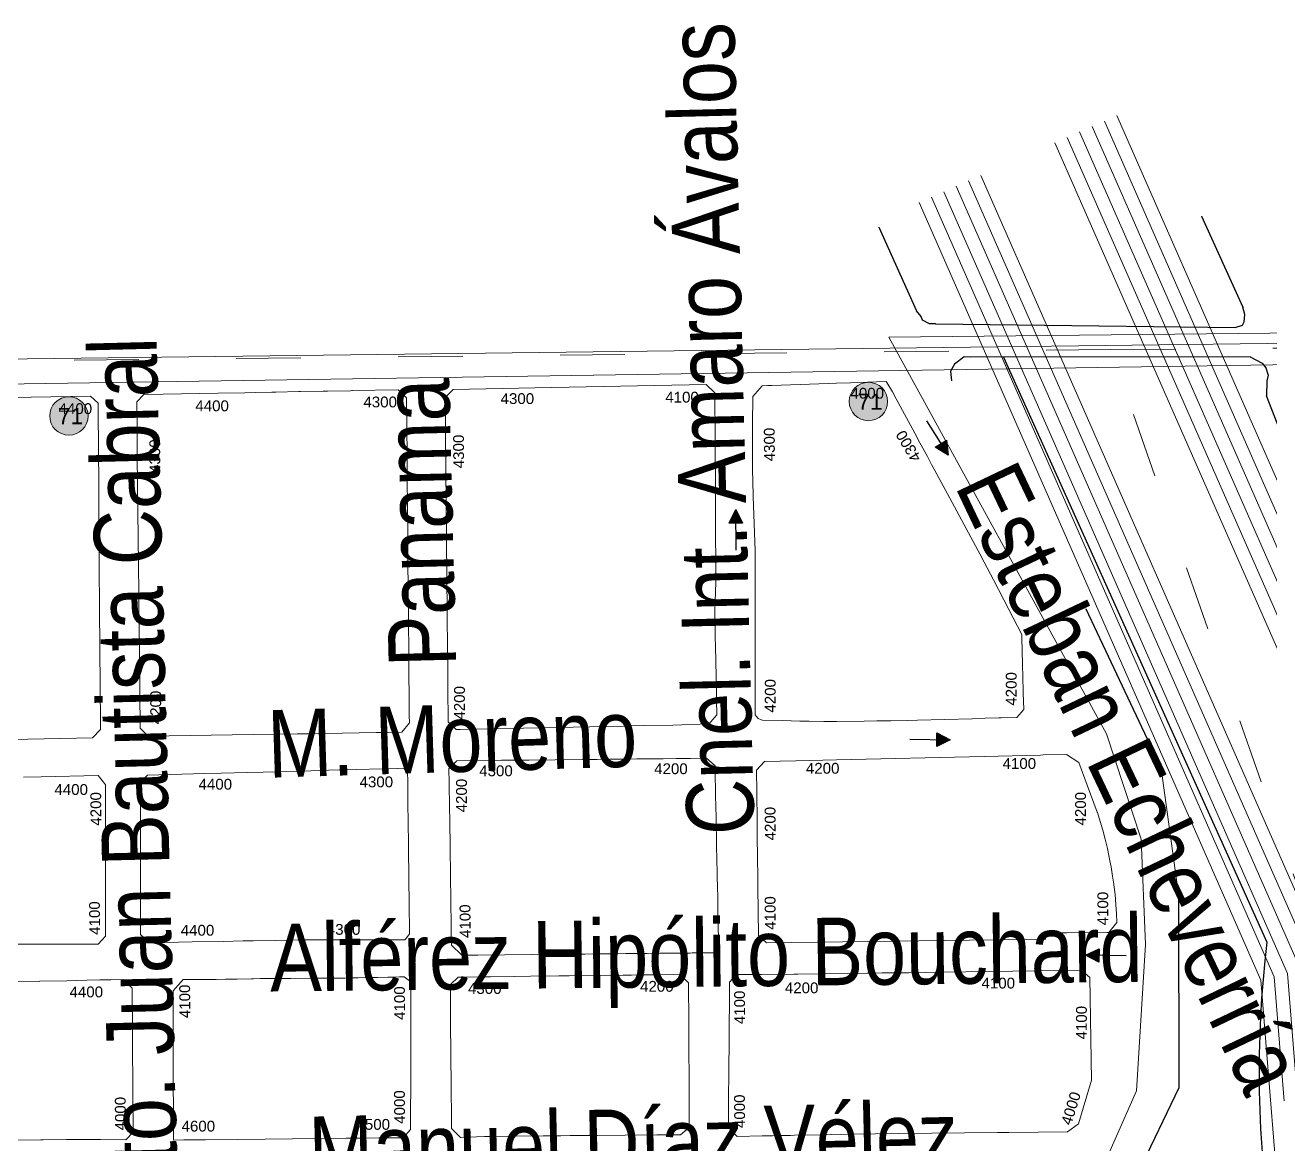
# Model space of a CAD drawing. Header units: millimetres. Extents: x 11558 to 23675, y 49449 to 61482.
# Drawn here: x 16625.3 to 17086.5, y 57969.5 to 58383.9 of the extents above; entities that cross this region are included whole.
import ezdxf

# ---------------------------------------------------------------- set-up
doc = ezdxf.new("R2010")
doc.units = ezdxf.units.MM
doc.linetypes.add('ACAD_ISO03W100', pattern=[30, 12, -18])
for name, color, linetype in [('0. autopistas', 254, 'Continuous'), ('0. plano base - nombres calles', 22, 'Continuous'), ('0. Plano Base - PLANO', 254, 'Continuous'), ('0. Plano base - sentido calles', 253, 'Continuous'), ('0.BARRIOS - DIVISIÓN', 12, 'ACAD_ISO03W100'), ('7. puesta en valor CC la lucila', 212, 'Continuous'), ('numeración', 7, 'Continuous')]:
    doc.layers.add(name, color=color, linetype=linetype)
for name, color, linetype, true_color in [('Linea 15 a Cap', 7, 'Continuous', 0x13f12d), ('Linea 15 a Prov', 7, 'Continuous', 0x077e15), ('Linea 194 ida', 7, 'Continuous', 0x8f148f), ('Linea 194 vuelta', 7, 'Continuous', 0x34dad7), ('Linea 228 ida', 7, 'Continuous', 0x8d6453), ('Linea 228 vuelta', 7, 'Continuous', 0x73a95b), ('Linea 371', 7, 'Continuous', 0xfb0804), ('Linea 430', 7, 'Continuous', 0xdb7a0a), ('Linea 57 ida', 7, 'Continuous', 0xf6120e), ('Linea 57 vuelta', 7, 'Continuous', 0x71160a), ('Linea 60 Constitución-barramcas x Fleming IDA', 7, 'Continuous', 0x660000), ('Linea 71 IDA', 7, 'Continuous', 0xff2424), ('Linea 71 REGRESO', 7, 'Continuous', 0x2e62ff)]:
    doc.layers.add(name, color=color, linetype=linetype, true_color=true_color)
doc.layers.get('7. puesta en valor CC la lucila').off()
doc.styles.get("Standard").update_dxf_attribs({"font": 'arial.ttf'})

# ---------------------------------------------------------------- blocks, each defined once
blk = doc.blocks.new('MANZANAS')
at = {"layer": '0. Plano Base - PLANO', "color": 0, "linetype": 'Continuous', "lineweight": 5}
blk.add_line((5635372.64, 6180681.48), (5635559.08, 6180534.22), dxfattribs=at)
for points in [[(5635309.57, 6180702.83), (5635336.19, 6180681.8), (5635338.69, 6180680.8), (5635339.69, 6180679.8), (5635342.69, 6180679.79), (5635344.69, 6180680.79), (5635443.73, 6180730.7), (5635445.74, 6180732.69), (5635445.74, 6180734.19), (5635444.74, 6180736.69), (5635442.74, 6180738.7), (5635413.71, 6180761.63)], [(5635699.71, 6180563.15), (5635605.21, 6180599.23), (5635545.01, 6180643.82), (5635465.72, 6180713.67), (5635463.22, 6180718.68), (5635462.73, 6180720.68), (5635460.73, 6180722.68), (5635458.73, 6180723.68), (5635453.73, 6180723.69), (5635361.68, 6180675.78), (5635359.68, 6180674.78), (5635357.68, 6180670.78), (5635357.67, 6180667.78), (5635359.67, 6180664.78)], [(5635442.61, 6180612.82), (5635494.65, 6180573.24), (5635522.44, 6180534.02)], [(5635522.48, 6180533.61), (5635554.99, 6180471.37), (5635556.42, 6180425.85), (5635553.89, 6180398.63), (5635533.17, 6180360.11), (5635506.44, 6180329.57)], [(5635051.06, 6180497.41), (5635059.89, 6180502.19), (5635079.29, 6180512.69), (5635082.95, 6180511.7), (5635084.42, 6180508.93), (5635097.07, 6180485.02), (5635099.16, 6180481.07), (5635102.02, 6180475.66), (5635106.7, 6180466.82), (5635111.28, 6180458.16), (5635125.38, 6180431.51), (5635138.33, 6180407.03), (5635139.46, 6180404.91), (5635138.24, 6180400.83), (5635101.35, 6180380.71)], [(5635122.26, 6180376.04), (5635128, 6180379.21), (5635146.5, 6180389.41), (5635149.42, 6180388.13), (5635150.53, 6180387.65), (5635152.5, 6180383.85), (5635163.81, 6180361.97), (5635170.62, 6180348.83), (5635176.31, 6180337.84), (5635175.25, 6180333.98), (5635133.89, 6180312.4)], [(5635153.63, 6180307.21), (5635162.29, 6180311.79), (5635162.48, 6180311.9), (5635171.22, 6180316.61), (5635177.77, 6180320.21), (5635181.98, 6180322.51), (5635185.58, 6180324.49), (5635189.45, 6180326.61), (5635193.99, 6180325.38), (5635195.33, 6180322.85), (5635198.72, 6180316.41), (5635200.95, 6180312.17), (5635202.5, 6180309.22), (5635205.61, 6180303.32), (5635206.91, 6180300.84), (5635208.06, 6180298.67), (5635210.15, 6180294.7), (5635212.11, 6180290.97), (5635218.85, 6180278.17), (5635217.81, 6180274.39), (5635209.42, 6180270.16), (5635202.56, 6180266.71), (5635198.47, 6180264.51), (5635198.2, 6180264.41), (5635190.63, 6180260.32), (5635189.98, 6180259.96), (5635189.82, 6180259.87), (5635172.17, 6180250.41)]]:
    blk.add_lwpolyline(points, dxfattribs=at)
for points in [[(5635355.44, 6180521.02), (5635354.88, 6180520.89), (5635353.71, 6180520.89), (5635352.6, 6180521.24), (5635352.1, 6180521.54), (5635347.08, 6180531.18), (5635342.62, 6180539.74), (5635337.83, 6180548.93), (5635337.74, 6180549.11), (5635333.21, 6180557.8), (5635332.08, 6180559.95), (5635329.71, 6180564.51), (5635328.55, 6180566.73), (5635328.14, 6180567.52), (5635327.69, 6180568.39), (5635326.4, 6180570.85), (5635325.99, 6180571.65), (5635325.56, 6180572.48), (5635324.03, 6180575.41), (5635314.2, 6180592.97), (5635311.41, 6180597.95), (5635309.52, 6180601.34), (5635309.29, 6180601.78), (5635304.2, 6180611.62), (5635303.75, 6180612.5), (5635301.24, 6180617.37), (5635297.35, 6180624.91), (5635296.99, 6180625.62), (5635297.01, 6180625.73), (5635298.18, 6180630.79), (5635299.92, 6180631.78), (5635301.25, 6180632.52), (5635310.45, 6180637.7), (5635319.53, 6180642.8), (5635322.25, 6180644.33), (5635326.76, 6180646.87), (5635329.17, 6180648.23), (5635335.15, 6180651.59), (5635338.3, 6180653.36), (5635338.57, 6180653.2), (5635342.09, 6180651.03), (5635344.51, 6180649.4), (5635357.75, 6180640.43), (5635358.76, 6180639.75), (5635364.66, 6180635.76), (5635366.41, 6180634.57), (5635367.36, 6180633.93), (5635369.45, 6180632.52), (5635377.64, 6180626.98), (5635397.22, 6180613.61), (5635398.41, 6180612.8), (5635401.35, 6180610.8), (5635407.41, 6180606.52), (5635417.5, 6180599.38), (5635426.01, 6180593.37), (5635426.59, 6180592.31), (5635431.31, 6180583.79), (5635436.1, 6180575.16), (5635436.47, 6180574.48), (5635439.44, 6180569.13), (5635438.53, 6180565.36), (5635433.41, 6180562.51), (5635432.76, 6180562.14), (5635428.32, 6180559.67), (5635424.05, 6180557.29), (5635415.08, 6180552.29), (5635406.34, 6180547.42), (5635403.28, 6180545.77), (5635397.7, 6180542.77), (5635394.03, 6180540.8), (5635393.12, 6180540.31), (5635388.97, 6180538.09), (5635379.99, 6180533.26), (5635375.85, 6180531.04), (5635370.94, 6180528.63), (5635368.13, 6180527.25), (5635367.87, 6180527.12), (5635362.02, 6180524.25)], [(5635257.64, 6180466.35), (5635256.3, 6180465.62), (5635252.37, 6180466.82), (5635251.6, 6180468.27), (5635247.31, 6180476.35), (5635245.93, 6180478.94), (5635245.29, 6180480.15), (5635243.73, 6180483.09), (5635239.05, 6180491.9), (5635237.79, 6180494.28), (5635235.69, 6180498.22), (5635233.65, 6180502.07), (5635233.3, 6180502.72), (5635196.02, 6180572.89), (5635197.26, 6180576.84), (5635223.82, 6180591.3), (5635279.63, 6180621.7), (5635283.87, 6180620.46), (5635291.81, 6180605.38), (5635300.72, 6180588.44), (5635301.16, 6180587.62), (5635307.35, 6180575.84), (5635307.74, 6180575.11), (5635313.48, 6180564.2), (5635316.53, 6180558.4), (5635321.11, 6180548.66), (5635325.75, 6180540.15), (5635327.25, 6180537.42), (5635332.74, 6180527.37), (5635335.14, 6180522.98), (5635336.85, 6180519.85), (5635337.73, 6180518.23), (5635338.6, 6180516.64), (5635339.49, 6180515.02), (5635339.19, 6180513.68), (5635338.51, 6180510.66), (5635326.78, 6180504.11), (5635317.47, 6180499.01), (5635312.2, 6180496.14), (5635310.71, 6180495.32), (5635305.2, 6180492.31), (5635278.24, 6180477.59)], [(5635197.32, 6180433.01), (5635156.29, 6180410.88), (5635152.24, 6180412.06), (5635133.36, 6180447.53), (5635131.3, 6180451.39), (5635128.68, 6180456.3), (5635123.81, 6180465.44), (5635114.47, 6180482.99), (5635104.98, 6180500.81), (5635100.27, 6180509.65), (5635095.43, 6180518.74), (5635096.54, 6180522.34), (5635102.85, 6180525.77), (5635120.67, 6180535.47), (5635129.35, 6180540.19), (5635133.01, 6180542.18), (5635138.2, 6180545.01), (5635139.49, 6180545.71), (5635146.94, 6180549.77), (5635147.53, 6180550.09), (5635154.88, 6180554.09), (5635155.65, 6180554.51), (5635155.85, 6180554.62), (5635156.27, 6180554.84), (5635163.79, 6180558.93), (5635164.19, 6180559.15), (5635164.37, 6180559.25), (5635179.26, 6180567.36), (5635183.44, 6180566.13), (5635189.09, 6180555.46), (5635192.82, 6180548.43), (5635197.56, 6180539.49), (5635202.15, 6180530.82), (5635206.93, 6180521.8), (5635211.7, 6180512.8), (5635216.6, 6180503.57), (5635221.51, 6180494.31), (5635228.13, 6180481.81), (5635238.47, 6180462.3), (5635239.87, 6180459.82), (5635238.9, 6180455.51), (5635234.3, 6180452.96), (5635230.6, 6180450.97), (5635219.48, 6180444.97), (5635208.41, 6180439), (5635204.84, 6180437.07)], [(5635485.83, 6180497.38), (5635394.74, 6180448.53), (5635390.88, 6180449.6), (5635382.37, 6180465.47), (5635379.96, 6180469.97), (5635378.01, 6180473.6), (5635376.88, 6180475.71), (5635373.92, 6180481.23), (5635370.94, 6180486.79), (5635365.8, 6180496.37), (5635361.92, 6180503.59), (5635363.07, 6180507.78), (5635373.31, 6180513.41), (5635386.46, 6180520.62), (5635434.5, 6180547), (5635452.7, 6180556.99), (5635453.59, 6180557.49), (5635461.23, 6180561.68), (5635466.58, 6180561.12), (5635473.25, 6180555.1), (5635481.17, 6180547.96), (5635481.24, 6180547.89), (5635483.7, 6180545.45), (5635486.09, 6180542.95), (5635488.34, 6180540.43), (5635490.7, 6180537.78), (5635493.61, 6180534.16), (5635495.04, 6180532.38), (5635497.11, 6180529.6), (5635498.45, 6180527.67), (5635501.05, 6180523.9), (5635503.93, 6180519.25), (5635504.7, 6180518.01), (5635506.41, 6180515), (5635505.46, 6180510.32), (5635504.81, 6180509.98), (5635491.87, 6180503.18), (5635484.73, 6180499.44)], [(5635301.98, 6180395.25), (5635296.77, 6180392.47), (5635291.59, 6180393.95), (5635288.82, 6180399.1), (5635287.74, 6180401.12), (5635284.23, 6180407.64), (5635283.93, 6180408.2), (5635279.24, 6180416.94), (5635274.6, 6180425.57), (5635269.62, 6180434.85), (5635267.53, 6180438.74), (5635263.19, 6180446.83), (5635260.63, 6180451.59), (5635261.89, 6180455.51), (5635267.6, 6180458.55), (5635276.45, 6180463.25), (5635283.79, 6180467.16), (5635285.48, 6180468.06), (5635294.06, 6180472.62), (5635302.98, 6180477.36), (5635305.73, 6180478.83), (5635305.8, 6180478.86), (5635307.79, 6180479.92), (5635311.78, 6180482.05), (5635318.59, 6180485.67), (5635320.74, 6180486.81), (5635329.39, 6180491.41), (5635333.61, 6180493.66), (5635337.4, 6180495.67), (5635338.3, 6180496.15), (5635343.51, 6180498.92), (5635347.61, 6180497.91), (5635349.87, 6180493.77), (5635351.42, 6180490.93), (5635352.33, 6180489.25), (5635352.91, 6180488.19), (5635356.72, 6180481.2), (5635361.8, 6180471.88), (5635364.25, 6180467.39), (5635366.52, 6180463.22), (5635367.51, 6180461.4), (5635368.89, 6180458.87), (5635371.15, 6180454.73), (5635373.53, 6180450.36), (5635375.95, 6180445.91), (5635380.73, 6180437.14), (5635374.11, 6180433.62), (5635372.02, 6180432.51), (5635371.34, 6180432.14), (5635368.48, 6180430.62), (5635367.42, 6180430.06), (5635364.58, 6180428.55), (5635361.38, 6180426.85), (5635357.37, 6180424.71), (5635354.29, 6180423.07), (5635350.33, 6180420.96), (5635346.13, 6180418.73), (5635342.06, 6180416.57), (5635340.64, 6180415.81), (5635336.9, 6180413.82), (5635330.86, 6180410.61), (5635319.34, 6180404.48), (5635310.64, 6180399.85)], [(5635426.25, 6180384.36), (5635418.14, 6180379.96), (5635413.71, 6180381.37), (5635412.77, 6180383.22), (5635409.62, 6180389.42), (5635408.1, 6180392.41), (5635405.22, 6180398.07), (5635404.08, 6180400.32), (5635402.49, 6180403.44), (5635400.76, 6180406.84), (5635398.75, 6180410.8), (5635396.13, 6180415.95), (5635393.17, 6180421.77), (5635389.32, 6180429.35), (5635390.31, 6180433.01), (5635398.5, 6180437.35), (5635409.02, 6180442.94), (5635410.35, 6180443.65), (5635417.74, 6180447.6), (5635426.68, 6180452.38), (5635433.02, 6180455.77), (5635434.35, 6180456.48), (5635437.92, 6180458.4), (5635446.57, 6180463.02), (5635457.5, 6180468.87), (5635495.85, 6180489.48), (5635502.95, 6180493.32), (5635506.89, 6180492.31), (5635524.94, 6180458.94), (5635528.15, 6180442.31), (5635525.95, 6180437.84), (5635506.76, 6180427.6), (5635503.07, 6180425.63), (5635470.79, 6180408.45), (5635463.17, 6180404.4), (5635454.5, 6180399.7), (5635448.72, 6180396.56), (5635445.56, 6180394.84), (5635436.82, 6180390.1), (5635435.54, 6180389.4), (5635430.67, 6180386.76), (5635429.68, 6180386.22)], [(5635196.88, 6180345.89), (5635191.96, 6180343.22), (5635187.57, 6180344.4), (5635182.48, 6180354.2), (5635178.79, 6180361.31), (5635174.06, 6180370.43), (5635173.68, 6180371.16), (5635172.96, 6180372.54), (5635161.63, 6180394.38), (5635162.7, 6180397.97), (5635173.83, 6180404.13), (5635177.59, 6180406.21), (5635181.29, 6180408.26), (5635186.53, 6180411.16), (5635195.06, 6180415.89), (5635200.18, 6180418.72), (5635204.02, 6180420.85), (5635212.77, 6180425.69), (5635221.33, 6180430.43), (5635230.27, 6180435.38), (5635238.89, 6180440.15), (5635239.87, 6180440.7), (5635243.61, 6180442.76), (5635245.73, 6180443.94), (5635247.79, 6180443.07), (5635248.2, 6180442.31), (5635248.78, 6180441.23), (5635252.14, 6180434.93), (5635253.42, 6180432.54), (5635256.06, 6180427.59), (5635260.53, 6180419.22), (5635266.61, 6180407.85), (5635270.3, 6180400.94), (5635275.87, 6180390.51), (5635275.45, 6180388.28), (5635275.35, 6180387.76), (5635263.15, 6180381.44), (5635251.24, 6180375.28), (5635242.07, 6180370.48), (5635233.1, 6180365.6), (5635225.8, 6180361.63), (5635222.4, 6180359.78), (5635215.98, 6180356.29), (5635205.84, 6180350.77)], [(5635335.15, 6180336.74), (5635327.39, 6180332.4), (5635322.9, 6180333.78), (5635322.64, 6180334.28), (5635314.25, 6180350.04), (5635311.3, 6180355.58), (5635309.55, 6180358.86), (5635304.9, 6180367.6), (5635301.11, 6180374.92), (5635299.38, 6180378.27), (5635299.19, 6180378.64), (5635298.03, 6180380.88), (5635299.21, 6180384.58), (5635300.99, 6180385.53), (5635302.02, 6180386.08), (5635307.43, 6180388.98), (5635309.86, 6180390.28), (5635317.73, 6180394.49), (5635322.88, 6180397.25), (5635332.14, 6180402.21), (5635335.51, 6180404.01), (5635343.97, 6180408.54), (5635353.12, 6180413.44), (5635355.92, 6180414.94), (5635359.28, 6180416.73), (5635363.78, 6180419.14), (5635371.67, 6180423.37), (5635375.78, 6180422.18), (5635375.91, 6180422.14), (5635382.84, 6180408.97), (5635387.56, 6180400), (5635392.26, 6180391.06), (5635397.85, 6180380.43), (5635400.84, 6180374.76), (5635400.79, 6180374.64), (5635399.24, 6180370.81), (5635395, 6180368.56), (5635391.52, 6180366.71), (5635381.08, 6180361.19), (5635371.97, 6180356.36), (5635363.08, 6180351.65), (5635360.11, 6180350.08), (5635354.26, 6180346.98), (5635345.39, 6180342.28), (5635337.8, 6180338.18)], [(5635236.9, 6180284.28), (5635233.5, 6180282.47), (5635232.74, 6180283.93), (5635231.92, 6180285.48), (5635228.57, 6180291.88), (5635223.5, 6180301.54), (5635218.85, 6180310.4), (5635217.29, 6180313.38), (5635214.11, 6180319.45), (5635214.08, 6180319.51), (5635213.51, 6180320.59), (5635207.89, 6180331.42), (5635208.23, 6180332.76), (5635208.93, 6180335.55), (5635209.27, 6180336.92), (5635216.22, 6180340.5), (5635220.14, 6180342.57), (5635223.19, 6180344.23), (5635226.92, 6180346.25), (5635231.66, 6180348.83), (5635232.23, 6180349.14), (5635234.46, 6180350.35), (5635235.48, 6180350.9), (5635239.2, 6180352.88), (5635244.48, 6180355.65), (5635253.14, 6180360.18), (5635256, 6180361.68), (5635257.8, 6180362.64), (5635258.47, 6180362.99), (5635262.1, 6180364.96), (5635262.55, 6180365.2), (5635266.5, 6180367.35), (5635270.77, 6180369.68), (5635270.87, 6180369.73), (5635272.51, 6180370.62), (5635272.77, 6180370.76), (5635276.14, 6180372.6), (5635277.3, 6180373.23), (5635278.4, 6180373.83), (5635279.91, 6180374.65), (5635281.5, 6180375.51), (5635284.55, 6180375.01), (5635289.75, 6180364.94), (5635293.16, 6180358.33), (5635297.55, 6180349.83), (5635302.2, 6180340.81), (5635303.37, 6180338.55), (5635305.47, 6180334.47), (5635306.7, 6180332.09), (5635309.6, 6180326.47), (5635308.57, 6180322.47), (5635300.68, 6180318.27), (5635300.58, 6180318.21), (5635295.53, 6180315.52), (5635292.36, 6180313.83), (5635289.93, 6180312.54), (5635272.42, 6180303.21), (5635254.59, 6180293.71), (5635243.96, 6180288.04), (5635238.88, 6180285.33)]]:
    blk.add_lwpolyline(points, close=True, dxfattribs=at)
blk.add_arc((5635935.36, 6180675.52), 401.94, 200.5816, 232.1258, dxfattribs=at)
blk = doc.blocks.new('71 ida')
at = {"layer": 'Linea 71 IDA', "lineweight": 211, "true_color": 0xededed}
h = blk.add_hatch(color=7, dxfattribs=at)
h.dxf.hatch_style = 1
edge = h.paths.add_edge_path()
edge.add_arc((0, 0), 7.11, 0, 360)
at = {"layer": 'Linea 71 IDA', "lineweight": 9}
blk.add_circle((0, 0), 7.11, dxfattribs=at)
at = {"layer": 'Linea 71 IDA', "lineweight": 15, "insert": (-4.06, 2.93), "char_height": 6, "attachment_point": 1}
blk.add_mtext_dynamic_manual_height_columns('71', width=16.4579, gutter_width=12.5, heights=[0], dxfattribs=at)

msp = doc.modelspace()

# ---------------------------------------------------------------- hatches: boundary and pattern name
at = {"layer": '0. Plano base - sentido calles', "linetype": 'Continuous', "lineweight": 25, "ltscale": 2, "true_color": 0x1a1a1a}
h = msp.add_hatch(color=250, dxfattribs=at)
h.dxf.hatch_style = 1
h.paths.add_polyline_path([(16967.25, 58224.65), (16966.68, 58230.21), (16964.57, 58228.87)])
h.paths.add_polyline_path([(16967.25, 58224.65), (16964.57, 58228.87), (16962.46, 58227.53)])
h = msp.add_hatch(color=250, dxfattribs=at)
h.dxf.hatch_style = 1
h.paths.add_polyline_path([(16888.59, 58204.47), (16886.14, 58199.44), (16888.64, 58199.47)])
h.paths.add_polyline_path([(16888.59, 58204.47), (16888.64, 58199.47), (16891.14, 58199.49)])
h = msp.add_hatch(color=250, dxfattribs=at)
h.dxf.hatch_style = 1
h.paths.add_polyline_path([(16968.07, 58119.22), (16963.11, 58121.78), (16963.07, 58119.28)])
h.paths.add_polyline_path([(16968.07, 58119.22), (16963.07, 58119.28), (16963.04, 58116.78)])
h = msp.add_hatch(color=250, dxfattribs=at)
h.dxf.hatch_style = 1
h.paths.add_polyline_path([(17018.17, 58039.45), (17023.14, 58036.89), (17023.17, 58039.39)])
h.paths.add_polyline_path([(17018.17, 58039.45), (17023.17, 58039.39), (17023.21, 58041.89)])

# ---------------------------------------------------------------- linework, layer by layer
at = {"layer": '0. autopistas'}
for p, q in [((17061.17, 58313.14), (17076.36, 58279.4)), ((16941.65, 58308.97), (16955.58, 58278.04)), ((16957.33, 58276), (16955.58, 58278.04)), ((17077.21, 58276.7), (17076.36, 58279.4)), ((17076.95, 58274.02), (17077.21, 58276.7)), ((16957.76, 58274.65), (16957.33, 58276)), ((16960.42, 58273.26), (16957.76, 58274.65)), ((16962.65, 58273.23), (16960.42, 58273.26)), ((16962.65, 58273.23), (17073.56, 58271.84)), ((17073.56, 58271.84), (17076.25, 58272.69)), ((17076.25, 58272.69), (17076.95, 58274.02)), ((16969.57, 58258.35), (16968.18, 58255.69)), ((16973.19, 58260.98), (16969.57, 58258.35)), ((16975.42, 58260.94), (16973.19, 58260.98)), ((17079.19, 58261.02), (16975.42, 58260.94)), ((16987.78, 58260.95), (17085.33, 58044.32)), ((17079.19, 58261.02), (17083.63, 58258.71)), ((17083.63, 58258.71), (17084.94, 58256.9)), ((16968.18, 58255.69), (16968.57, 58252.11)), ((17084.94, 58256.9), (17085.79, 58254.2)), ((17085.79, 58254.2), (17085.31, 58252.19)), ((17085.31, 58252.19), (17085.22, 58246.6)), ((17123.37, 58148.06), (17085.22, 58246.6)), ((17018.22, 58167.76), (17046.15, 58108.65)), ((17052.57, 58060.65), (17052.72, 57990.43)), ((17052.72, 57990.43), (17033, 57949.38))]:
    msp.add_line(p, q, dxfattribs=at)
msp.add_arc((17484.38, 57996.23), 401.94, 173.1279, 204.6721, dxfattribs=at)
at = {"layer": '0. Plano base - sentido calles', "color": 250, "linetype": 'Continuous', "lineweight": 25, "ltscale": 2, "true_color": 0x1a1a1a}
for points in [[(16959.21, 58237.31), (16967.25, 58224.65), (16962.46, 58227.53), (16966.68, 58230.21), (16967.25, 58224.65)], [(16888.75, 58189.47), (16888.59, 58204.47), (16891.14, 58199.49), (16886.14, 58199.44), (16888.59, 58204.47)], [(16953.07, 58119.42), (16968.07, 58119.22), (16963.04, 58116.78), (16963.11, 58121.78), (16968.07, 58119.22)], [(17033.17, 58039.26), (17018.17, 58039.45), (17023.21, 58041.89), (17023.14, 58036.89), (17018.17, 58039.45)]]:
    msp.add_lwpolyline(points, dxfattribs=at)
at = {"layer": '0.BARRIOS - DIVISIÓN', "color": 14, "lineweight": 18, "ltscale": 2}
for points in [[(17027.55, 58263.71), (19945.72, 58287.94), (19902.09, 57798.86), (19856.05, 57250.46), (20909.53, 57261.75), (21026.57, 57261.35), (21295.4, 57263.73), (21207.14, 57047.24), (21397.73, 57041.84), (21346.41, 56770.65), (21370.88, 56749.89), (21369.71, 56721.79), (21410.13, 56720.2), (21422.01, 56694.22), (21424.96, 56493.28), (21477.94, 56493.24), (21485.42, 56452.7), (21228.86, 56438.95), (21225.94, 56407.63), (21148.42, 56402.76), (21134.38, 56160), (21185.39, 56161.52), (21178.83, 56000.77)], [(16311.92, 55648.81), (17552.48, 55699.13), (17505.57, 56634.4), (17339.24, 57366.84), (17027.55, 58263.71), (16421.34, 58257.46)], [(17552.48, 55699.13), (17505.57, 56634.4), (17339.24, 57366.84), (17027.55, 58263.71)]]:
    msp.add_lwpolyline(points, dxfattribs=at)
at = {"layer": 'Linea 15 a Cap', "lineweight": 15}
msp.add_lwpolyline([(17505.75, 55745.77), (17489.22, 56100.17), (17477.29, 56378.91), (17466.25, 56613.39), (17448.81, 56700.49), (17365.26, 57104.4), (17312, 57367.95), (17259.7, 57563.25), (17216.47, 57705), (17152.24, 57790.28), (17122.88, 57838.88), (17096.27, 57928.73), (17088.01, 58031.43), (16961.06, 58320.15)], dxfattribs=at)
at = {"layer": 'Linea 15 a Prov', "lineweight": 15}
msp.add_lwpolyline([(17575.66, 55749.48), (17559.15, 56103.3), (17547.22, 56382.06), (17535.92, 56621.95), (17517.41, 56714.45), (17433.84, 57118.42), (17380.18, 57383.95), (17327, 57582.52), (17282.44, 57720.62), (17284.43, 57848.06), (17259.53, 57916.75), (17218.68, 57984.45), (17156.84, 58048.8), (17025.14, 58348.32)], dxfattribs=at)
at = {"layer": 'Linea 194 ida', "lineweight": 15}
msp.add_lwpolyline([(17515.74, 55746.3), (17499.21, 56100.62), (17487.28, 56379.36), (17476.2, 56614.61), (17458.61, 56702.49), (17375.05, 57106.4), (17321.74, 57370.24), (17269.31, 57566.01), (17225.52, 57709.61), (17160.54, 57795.89), (17132.1, 57842.95), (17106.16, 57930.57), (17097.85, 58033.91), (16970.21, 58324.17)], dxfattribs=at)
at = {"layer": 'Linea 194 vuelta', "lineweight": 15}
msp.add_lwpolyline([(17565.67, 55748.95), (17549.16, 56102.85), (17537.23, 56381.61), (17525.97, 56620.73), (17507.61, 56712.46), (17424.04, 57116.42), (17370.44, 57381.67), (17317.41, 57579.69), (17272.41, 57719.13), (17274.4, 57846.38), (17250.46, 57912.42), (17210.69, 57978.32), (17148.4, 58043.15), (17015.98, 58344.3)], dxfattribs=at)
at = {"layer": 'Linea 228 ida', "lineweight": 15}
msp.add_lwpolyline([(17560.68, 55748.69), (17544.16, 56102.63), (17532.23, 56381.38), (17520.99, 56620.11), (17502.71, 56711.46), (17419.14, 57115.42), (17365.57, 57380.52), (17312.61, 57578.28), (17267.4, 57718.38), (17269.39, 57845.53), (17245.92, 57910.26), (17206.7, 57975.26), (17144.18, 58040.33), (17011.4, 58342.28)], dxfattribs=at)
at = {"layer": 'Linea 228 vuelta', "lineweight": 15}
msp.add_lwpolyline([(17510.75, 55746.03), (17494.21, 56100.39), (17482.28, 56379.14), (17471.22, 56614), (17453.71, 56701.49), (17370.15, 57105.4), (17316.87, 57369.09), (17264.51, 57564.63), (17220.99, 57707.31), (17156.39, 57793.08), (17127.49, 57840.91), (17101.21, 57929.65), (17092.93, 58032.67), (16965.63, 58322.16)], dxfattribs=at)
at = {"layer": 'Linea 371', "lineweight": 15}
for points in [[(17725.56, 53456.25), (17715.08, 53668.5), (17705.9, 53842.77), (17685.3, 54029.52), (17657.54, 54169.12), (17630.96, 54326.97), (17624.91, 54421.12), (17614.91, 54753.22), (17609.44, 55018.02), (17599.05, 55441.42), (17580.65, 55749.75), (17564.14, 56103.52), (17552.21, 56382.28), (17540.9, 56622.56), (17522.31, 56715.45), (17438.74, 57119.43), (17385.05, 57385.09), (17331.8, 57583.94), (17287.45, 57721.37), (17289.44, 57848.9), (17264.06, 57918.91), (17222.67, 57987.51), (17161.06, 58051.63), (17029.71, 58350.34)], [(17636.76, 53442.38), (17654.97, 53669), (17646.08, 53837.9), (17625.94, 54020.36), (17598.52, 54158.29), (17571.29, 54320.05), (17564.97, 54418.29), (17554.93, 54751.7), (17549.46, 55016.66), (17539.1, 55438.89), (17520.73, 55746.56), (17504.2, 56100.84), (17492.27, 56379.59), (17481.18, 56615.22), (17463.51, 56703.48), (17379.95, 57107.41), (17326.61, 57371.38), (17274.12, 57567.38), (17230.04, 57711.91), (17164.68, 57798.69), (17136.71, 57844.98), (17111.1, 57931.49), (17102.76, 58035.15), (16974.79, 58326.18)]]:
    msp.add_lwpolyline(points, dxfattribs=at)
at = {"layer": 'Linea 430', "lineweight": 15}
for points in [[(17570.66, 55749.22), (17554.15, 56103.07), (17542.22, 56381.83), (17530.94, 56621.34), (17512.51, 56713.46), (17428.94, 57117.42), (17375.31, 57382.81), (17322.21, 57581.11), (17277.43, 57719.88), (17279.42, 57847.22), (17254.99, 57914.59), (17214.69, 57981.39), (17152.62, 58045.98), (17020.56, 58346.31)], [(17500.76, 55745.5), (17484.22, 56099.95), (17472.29, 56378.69), (17461.27, 56612.77), (17443.91, 56699.5), (17360.36, 57103.4), (17307.13, 57366.81), (17254.89, 57561.88), (17211.94, 57702.7), (17148.09, 57787.47), (17118.27, 57836.84), (17091.33, 57927.81), (17083.1, 58030.19), (16956.48, 58318.13)]]:
    msp.add_lwpolyline(points, dxfattribs=at)
at = {"layer": 'Linea 57 ida', "lineweight": 15}
msp.add_lwpolyline([(17555.68, 55748.42), (17539.17, 56102.4), (17527.24, 56381.16), (17516.01, 56619.5), (17497.81, 56710.46), (17414.24, 57114.42), (17360.7, 57379.38), (17307.82, 57576.86), (17262.39, 57717.63), (17264.38, 57844.69), (17241.39, 57908.09), (17202.71, 57972.2), (17139.96, 58037.5), (17006.83, 58340.27)], dxfattribs=at)
at = {"layer": 'Linea 57 vuelta', "lineweight": 15}
msp.add_lwpolyline([(17525.72, 55746.83), (17509.2, 56101.06), (17497.27, 56379.81), (17486.15, 56615.83), (17468.41, 56704.48), (17384.85, 57108.41), (17331.48, 57372.52), (17278.93, 57568.76), (17234.57, 57714.22), (17168.83, 57801.5), (17141.33, 57847.02), (17116.04, 57932.41), (17107.68, 58036.39), (16979.37, 58328.2)], dxfattribs=at)
at = {"layer": 'Linea 60 Constitución-barramcas x Fleming IDA', "lineweight": 15}
msp.add_lwpolyline([(19968.39, 58299.96), (16945.32, 58268.27), (17025.9, 58121.47), (17038.75, 58082.39), (17040.39, 58043.46), (17037.08, 57989.25), (17021.22, 57953.45), (16973.58, 57909.1), (16913.42, 57886.97), (16902.75, 57877.95), (16903.3, 57853.35), (16908.49, 57833.13), (16950.06, 57815.63), (17005.08, 57783.45), (17150.85, 57694.9), (17208.04, 57657.11)], dxfattribs=at)
at = {"layer": 'Linea 71 IDA', "lineweight": 15}
msp.add_lwpolyline([(19739.26, 55892.18), (19752.83, 56087.91), (19797.3, 56420.19), (19805.91, 56519.8), (19812.13, 56673.07), (19813.79, 56730.13), (19816.58, 56826.73), (19819.87, 56917.38), (19824.07, 57017.38), (19836.12, 57147.71), (19847.4, 57278.43), (19854.07, 57356.62), (19857.14, 57391.5), (19864.49, 57470.68), (19875.15, 57585.49), (19884.57, 57700.31), (19909.27, 57991.79), (19934.41, 58281.56), (18028.49, 58259.83), (17241.76, 58260.4), (16430.09, 58248.1)], dxfattribs=at)
at = {"layer": 'Linea 71 REGRESO', "lineweight": 15}
msp.add_lwpolyline([(19959.56, 58291.9), (18025.09, 58270.55), (17265.1, 58268.17), (16416.39, 58257.7)], dxfattribs=at)

# ---------------------------------------------------------------- block references
at = {"layer": '0. Plano Base - PLANO', "color": 28, "lineweight": 5, "true_color": 0x0d0d0d, "rotation": 332.5463477508169}
msp.add_blockref('MANZANAS', (-7833237.48, -2828296.13), dxfattribs=at)
at = {"layer": '7. puesta en valor CC la lucila', "color": 250, "lineweight": 30, "rotation": 332.5463477508169}
msp.add_blockref('MANZANAS', (-7833237.48, -2828296.13), dxfattribs=at)
at = {"layer": 'Linea 71 IDA', "lineweight": 15}
for p in [(16937.75, 58244.48), (16641.61, 58239.13)]:
    msp.add_blockref('71 ida', p, dxfattribs=at)

# ---------------------------------------------------------------- texts
at = {"layer": '0. plano base - nombres calles', "color": 250, "lineweight": 15, "true_color": 0x1a1a1a, "char_height": 25, "attachment_point": 1}
for s, width, insert, rotation in [('{\\fArial Narrow|b0|i0|c0|p34;Cnel. Int. Amaro Ávalos}', 329.255, (16870.51, 58083.69), 91.4248), ('{\\fArial Narrow|b0|i0|c0|p34;Sgto. Juan Bautista Cabral}', 356.6924, (16657.53, 57927.28), 91.4248), ('{\\fArial Narrow|b0|i0|c0|p34;Panama}', 329.255, (16760.1, 58145.94), 91.4248), ('{\\fArial Narrow|b0|i0|c0|p34;Esteban Echeverría}', 329.255, (16992.13, 58224.08), 295.4674), ('{\\fArial Narrow|b0|i0|c0|p34;M. Moreno}', 329.255, (16714.8, 58130.16), 1.7594), ('{\\fArial Narrow|b0|i0|c0|p34;Alférez Hipólito Bouchard}', 329.255, (16715.98, 58051.03), 0.6407), ('{\\fArial Narrow|b0|i0|c0|p34;Manuel Díaz Vélez}', 329.255, (16730.13, 57979.67), 1.3844)]:
    msp.add_mtext_dynamic_manual_height_columns(s, width=width, gutter_width=12.5, heights=[0], dxfattribs=dict(at, insert=insert, rotation=rotation))
at = {"layer": 'numeración', "color": 251, "true_color": 0x606162, "char_height": 4, "attachment_point": 1}
for s, insert in [('4000', (16931.11, 58249.53)), ('4400', (16637.81, 58243.84)), ('4400', (16688.45, 58244.88)), ('4300', (16750.7, 58246.31)), ('4300', (16801.51, 58247.56)), ('4100', (16862.51, 58248.09)), ('4200', (16858.39, 58110.52)), ('4200', (16914.59, 58110.68)), ('4100', (16987.43, 58112.45)), ('4300', (16749.28, 58105.65)), ('4300', (16793.59, 58109.75)), ('4400', (16636.25, 58102.83)), ('4400', (16689.64, 58104.78)), ('4400', (16683.04, 58050.72)), ('4300', (16737.15, 58051.04)), ('4400', (16641.85, 58027.89)), ('4300', (16789.44, 58029.16)), ('4200', (16853.17, 58029.96)), ('4200', (16906.8, 58029.39)), ('4100', (16979.63, 58031.16)), ('4600', (16683.35, 57978.19)), ('4500', (16748.14, 57978.85))]:
    msp.add_mtext_dynamic_manual_height_columns(s, width=16.0314, gutter_width=12.5, heights=[0], dxfattribs=dict(at, insert=insert))
for s, heights, insert, rotation in [('4300', [0], (16671.49, 58218.02), 90.4035), ('4300', [0], (16784, 58219.75), 90.4035), ('4300', [0], (16899.1, 58222.33), 90.4035), ('4300', [0], (16954.03, 58221.56), 120.9788), ('4200', [0], (16988.63, 58131.87), 89.9394), ('4200', [0], (16784.27, 58126.71), 89.9394), ('4200', [0], (16899.37, 58129.29), 89.9394), ('4200', [0], (16671.76, 58124.99), 89.9394), ('4200', [0], (16785.02, 58092.37), 89.9394), ('4200', [4.08], (16649.66, 58087.42), 90.5442), ('4200', [0], (17014.3, 58087.5), 89.9394), ('4200', [0], (16899.42, 58081.97), 90.5442), ('4100', [0], (16899.42, 58048.87), 90.5442), ('4100', [0], (17022.54, 58050.54), 89.9394), ('4100', [4.08], (16649.2, 58046.99), 90.5442), ('4100', [0], (16786.42, 58045.84), 90.5442), ('4100', [4.08], (16682.6, 58016.15), 90.5442), ('4100', [0], (16762.17, 58015.5), 90.5442), ('4100', [0], (16888.11, 58013.92), 90.5442), ('4100', [0], (17014.63, 58008.29), 89.9394), ('4000', [0], (16658.74, 57974.59), 90.5442), ('4000', [0], (16762.14, 57977.03), 90.5442), ('4000', [0], (16888.08, 57975.45), 90.5442), ('4000', [0], (17009.01, 57977.44), 72.9516)]:
    msp.add_mtext_dynamic_manual_height_columns(s, width=16.0314, gutter_width=12.5, heights=heights, dxfattribs=dict(at, insert=insert, rotation=rotation))

doc.saveas('drawing.dxf')
